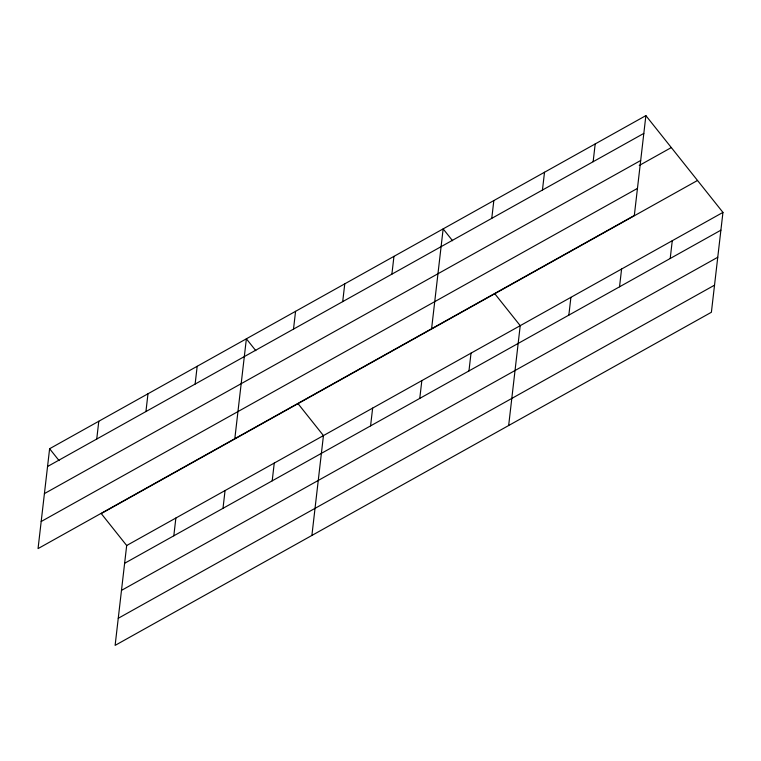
<?xml version="1.0" encoding="UTF-8"?>
<svg xmlns="http://www.w3.org/2000/svg" width="761" height="761" viewBox="0 0 761 761"><rect width="100%" height="100%" fill="white"/><g stroke="black" fill="none" stroke-linecap="round" stroke-linejoin="round"><path stroke-width="1.14" d="M49.608 448.733L38.05 548.595L634.322 215.487L645.88 115.624L49.608 448.733L59.054 460.595M96.742 439.04L98.797 421.252M697.514 180.471L101.242 513.58L126.678 545.513L115.12 645.376L711.392 312.267L722.95 212.405L645.88 115.624M145.931 411.558L147.986 393.77M173.812 535.811L175.867 518.032M195.12 384.077L197.185 366.288M223.002 508.329L225.056 490.55M234.816 438.669L246.374 338.807L255.82 350.678M272.2 480.847L274.255 463.069M293.508 329.113L295.563 311.335M311.896 535.449L323.444 435.587L298.017 403.653M342.707 301.632L344.762 283.853M370.578 425.884L372.643 408.105M391.896 274.15L393.951 256.371M419.777 398.403L421.832 380.624M431.592 328.742L443.149 228.89L452.595 240.752M468.966 370.921L471.021 353.142M491.768 218.35L493.832 200.571M508.662 425.523L520.22 325.66L494.783 293.727M542.45 190.031L544.515 172.252M568.847 315.13L570.902 297.351M593.142 161.722L595.197 143.943M619.53 286.811L621.585 269.033M670.213 258.502L672.267 240.723M47.543 466.522L643.825 133.403M44.414 493.604L640.686 160.495M639.25 165.479L671.316 147.567M41.18 521.513L637.461 188.395M126.678 545.513L722.95 212.405M124.614 563.292L720.895 230.183M121.484 590.384L717.756 257.266M118.259 618.284L714.531 285.175"/></g></svg>
